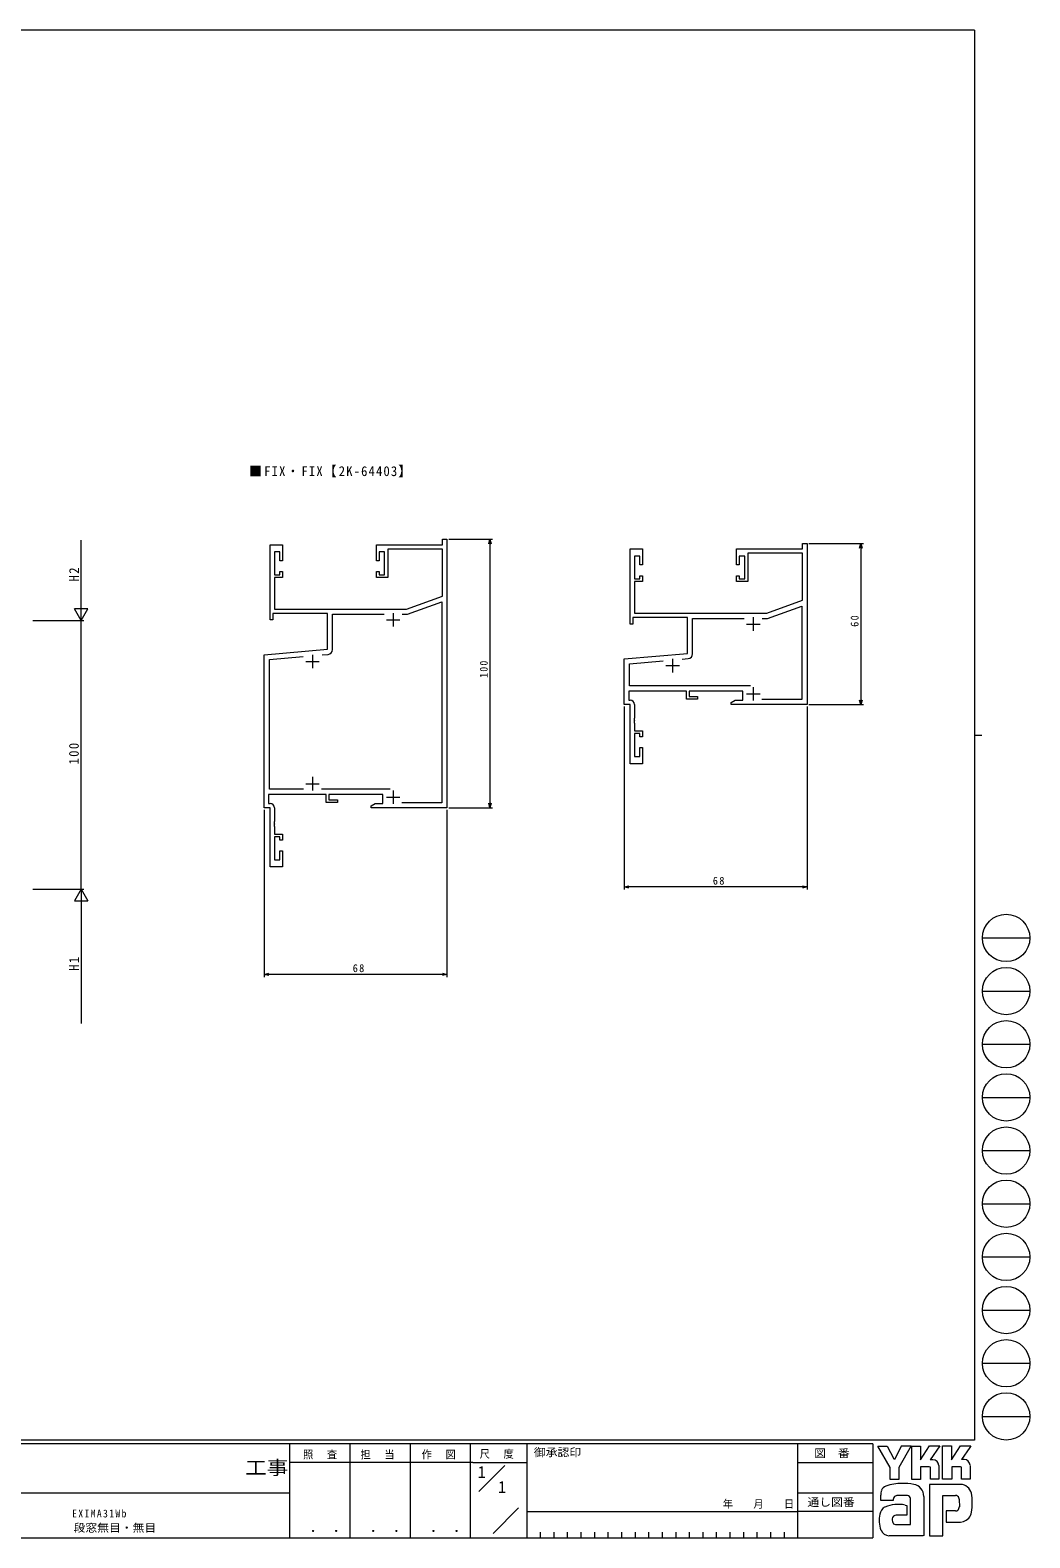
# Model space of a CAD drawing. Units: millimetres on the paper. Extents: x -420 to 373, y -297 to 267.
# Drawn here: x 1 to 373, y -297 to 264 of the extents above; entities that cross this region are included whole.
import ezdxf
from ezdxf.enums import TextEntityAlignment as Align

# ---------------------------------------------------------------- set-up
doc = ezdxf.new("R2010")
doc.units = ezdxf.units.MM
doc.linetypes.add('CHAIN2', pattern=[12, 9, -1, 1, -1])
for name, color, linetype, lineweight in [('0-1_YKK_ZWAK', 7, 'Continuous', 9), ('0-3_YKK_12', 2, 'Continuous', 9), ('0-4_YKK_D', 6, 'Continuous', 9), ('0-7_YKK_11', 7, 'Continuous', 9)]:
    doc.layers.add(name, color=color, linetype=linetype, lineweight=lineweight)
doc.layers.add('0-2_USER1', color=3, linetype='Continuous')
doc.styles.add('ＭＳ ゴシック', font='')
doc.styles.get('ＭＳ ゴシック').set_extended_font_data('MS Gothic')

msp = doc.modelspace()

# ---------------------------------------------------------------- linework, layer by layer
at = {"layer": '0-1_YKK_ZWAK'}
for p, q in [((352.3, 264.4), (-417.7, 264.4)), ((352.3, 264.4), (352.3, -260.6)), ((352.3, 1.9), (355.1, 1.9)), ((355.276, -73.616), (372.916, -73.616)), ((355.276, -93.412), (372.916, -93.412)), ((355.276, -113.208), (372.916, -113.208)), ((355.276, -133.004), (372.916, -133.004)), ((355.276, -152.8), (372.916, -152.8)), ((355.276, -172.596), (372.916, -172.596)), ((355.276, -192.392), (372.916, -192.392)), ((355.276, -212.188), (372.916, -212.188)), ((355.276, -231.984), (372.916, -231.984)), ((355.276, -251.78), (372.916, -251.78)), ((352.3, -260.6), (-417.7, -260.6)), ((314.5, -262), (-417.7, -262)), ((97.5, -262), (97.5, -297)), ((119.9, -262), (119.9, -297)), ((142.3, -262), (142.3, -297)), ((164.7, -262), (164.7, -297)), ((185.7, -262), (185.7, -297)), ((286.5, -262), (286.5, -297)), ((314.5, -262), (314.5, -297)), ((316.337, -262.906), (319.851, -262.906)), ((320.932, -270.799), (316.337, -262.906)), ((325.136, -262.798), (322.581, -267.771)), ((328.96, -275.231), (328.96, -262.825)), ((340.474, -262.717), (343.745, -262.717)), ((340.474, -275.123), (340.474, -262.717)), ((347.178, -262.717), (350.962, -262.717)), ((350.583, -263.365), (347.461, -267.825)), ((350.962, -262.717), (350.583, -263.365)), ((165.684, -268.999), (97.5, -268.999)), ((165.684, -268.999), (185.7, -268.999)), ((286.5, -269), (314.5, -269)), ((336.879, -267.906), (335.84, -267.906)), ((348.501, -267.825), (347.461, -267.825)), ((167.87, -279.736), (177.564, -270.043)), ((335.474, -270.582), (332.284, -270.582)), ((339.042, -270.069), (339.042, -275.15)), ((343.88, -270.555), (343.88, -275.123)), ((347.069, -270.555), (343.88, -270.555)), ((347.502, -270.717), (347.069, -270.555)), ((347.502, -275.096), (347.502, -270.717)), ((347.502, -275.046), (347.553, -275.096)), ((350.664, -270.069), (350.664, -275.096)), ((-31.3, -280.199), (97.5, -280.199)), ((286.5, -280.199), (314.5, -280.199)), ((347.124, -277.096), (335.528, -277.096)), ((335.528, -277.096), (335.528, -296.206)), ((343.88, -275.123), (340.474, -275.123)), ((350.664, -275.096), (347.502, -275.096)), ((173.172, -295.345), (182.696, -285.821)), ((317.418, -283.07), (317.418, -281.141)), ((322.067, -283.07), (317.418, -283.07)), ((327.446, -281.205), (323.748, -281.275)), ((328.527, -292.071), (328.527, -282.34)), ((333.42, -281.583), (333.42, -296.179)), ((340.555, -281.259), (345.204, -281.259)), ((340.555, -296.206), (340.555, -281.259)), ((346.673, -282.756), (346.691, -285.391)), ((185.7, -287.2), (286.5, -287.2)), ((314.5, -287.199), (286.5, -287.199)), ((327.176, -288.53), (323.181, -288.535)), ((341.772, -286.989), (341.772, -291.125)), ((345.313, -286.989), (341.772, -286.989)), ((341.772, -291.125), (347.097, -291.125)), ((347.097, -291.125), (348.178, -290.882)), ((-417.7, -297), (314.5, -297)), ((190.74, -294.9), (190.74, -297)), ((195.78, -294.9), (195.78, -297)), ((200.82, -294.9), (200.82, -297)), ((205.86, -294.9), (205.86, -297)), ((210.9, -294.9), (210.9, -297)), ((215.94, -294.9), (215.94, -297)), ((220.98, -294.9), (220.98, -297)), ((226.02, -294.9), (226.02, -297)), ((231.06, -294.9), (231.06, -297)), ((236.1, -294.9), (236.1, -297)), ((241.14, -294.9), (241.14, -297)), ((246.18, -294.9), (246.18, -297)), ((251.22, -294.9), (251.22, -297)), ((256.26, -294.9), (256.26, -297)), ((261.3, -294.9), (261.3, -297)), ((266.34, -294.9), (266.34, -297)), ((271.38, -294.9), (271.38, -297)), ((276.42, -294.9), (276.42, -297)), ((281.46, -294.9), (281.46, -297)), ((322.067, -296.26), (320.58, -296.26)), ((333.095, -296.233), (322.067, -296.26)), ((322.905, -292.071), (328.527, -292.071)), ((328.095, -292.071), (328.446, -292.071)), ((328.527, -292.07), (328.528, -292.071)), ((333.42, -296.179), (333.095, -296.233))]:
    msp.add_line(p, q, dxfattribs=at)
for points in [[(319.851, -262.906), (322.364, -267.609), (322.581, -267.771)], [(325.136, -262.798), (328.762, -262.798), (324.229, -270.826)], [(328.96, -262.825), (332.176, -262.825), (332.176, -267.923), (335.555, -262.771)], [(335.555, -262.771), (339.38, -262.771), (335.84, -267.906)], [(343.745, -262.717), (343.745, -267.908), (347.178, -262.717)], [(324.229, -270.826), (324.229, -275.258), (320.932, -275.258), (320.932, -270.799)], [(332.284, -270.582), (332.284, -275.231), (328.96, -275.231)], [(339.042, -275.15), (335.906, -275.15), (335.906, -270.744), (335.474, -270.582)], [(326.473, -284.773), (327.176, -284.935), (327.176, -288.53)], [(335.528, -296.206), (339.772, -296.206), (340.555, -296.206)]]:
    msp.add_lwpolyline(points, dxfattribs=at)
for centre in [(364.096, -73.616), (364.096, -93.412), (364.096, -113.208), (364.096, -133.004), (364.096, -152.8), (364.096, -172.596), (364.096, -192.392), (364.096, -212.188), (364.096, -231.984), (364.096, -251.78)]:
    msp.add_circle(centre, 8.82, dxfattribs=at)
for centre, radius, start, end in [((336.879, -270.069), 2.163, 0.00165, 89.99603), ((348.501, -269.988), 2.163, 0.00165, 89.99603), ((322.459, -281.166), 5.037, 158.41083, 179.71774), ((320.106, -280.055), 2.444, 109.02126, 161.51263), ((325.222, -294.401), 17.68, 89.89165, 109.30847), ((325.741, -297.463), 20.748, 78.78009, 91.46938), ((329.03, -281.496), 4.449, 40.66422, 80.31693), ((328.809, -281.485), 4.612, 358.78058, 38.76563), ((346.972, -281.44), 4.341, 14.44571, 87.08746), ((330.666, -284.187), 20.86, 350.99026, 10.67624), ((320.927, -288.927), 3.908, 121.8271, 169.08475), ((324.02, -297.854), 13.309, 79.38097, 112.05824), ((324.175, -283.007), 2.109, 138.46381, 181.71359), ((323.615, -282.971), 1.701, 85.50551, 126.78038), ((326.956, -282.754), 1.625, 14.75519, 72.44994), ((345.365, -282.479), 1.229, 16.43123, 96.91661), ((345.314, -285.684), 1.306, 269.95467, 342.90144), ((343.031, -283.208), 3.673, 4.93422, 17.03551), ((343.01, -285.041), 3.697, 343.6902, 354.75362), ((327.949, -290.395), 11.082, 168.76372, 199.80078), ((324.082, -290.328), 2.369, 171.08202, 216.71922), ((323.19, -289.979), 1.445, 90.33952, 178.03638), ((323.15, -290.565), 1.526, 230.97279, 260.7549), ((347.035, -286.745), 4.291, 285.4429, 349.90448), ((320.94, -292.443), 3.823, 207.31435, 263.59464)]:
    msp.add_arc(centre, radius, start, end, dxfattribs=at)
at = {"layer": '0-3_YKK_12', "linetype": 'CHAIN2'}
for p, q in [((136.03, 47.31), (136.03, 42.31)), ((270.021, 45.769), (270.021, 40.769)), ((133.53, 44.81), (138.53, 44.81)), ((267.521, 43.269), (272.521, 43.269)), ((103.529, 29.31), (108.53, 29.31)), ((106.029, 31.81), (106.029, 26.81)), ((240.021, 30.269), (240.021, 25.269)), ((237.521, 27.769), (242.521, 27.769)), ((267.521, 17.269), (272.521, 17.269)), ((270.021, 19.769), (270.021, 14.769)), ((103.529, -16.19), (108.53, -16.19)), ((106.029, -13.69), (106.029, -18.69)), ((133.53, -21.19), (138.53, -21.19)), ((136.03, -18.69), (136.03, -23.69))]:
    msp.add_line(p, q, dxfattribs=at)
at = {"layer": '0-4_YKK_D'}
for p, q in [((19.907, 49.533), (19.907, 74.533)), ((156.73, 74.81), (173.03, 74.81)), ((172.03, 74.81), (172.03, 73.11)), ((172.03, 73.11), (172.03, -23.49)), ((290.721, 73.269), (311.021, 73.269)), ((310.021, 73.269), (310.021, 71.569)), ((310.021, 71.569), (310.021, 14.969)), ((19.907, 44.533), (19.907, 53.194)), ((19.907, 44.533), (17.407, 48.863)), ((22.407, 48.863), (17.407, 48.863)), ((19.907, 44.533), (22.407, 48.863)), ((1.907, 44.533), (20.907, 44.533)), ((1.907, 44.533), (20.907, 44.533)), ((19.907, -55.467), (19.907, 44.533)), ((222.021, 12.569), (222.021, -55.623)), ((290.021, 12.569), (290.021, -55.623)), ((290.721, 13.269), (311.021, 13.269)), ((310.021, 13.269), (310.021, 14.969)), ((88.03, -25.89), (88.03, -88.19)), ((156.03, -25.89), (156.03, -88.19)), ((156.73, -25.19), (173.03, -25.19)), ((172.03, -25.19), (172.03, -23.49)), ((1.907, -55.467), (20.907, -55.467)), ((1.907, -55.467), (20.907, -55.467)), ((19.907, -55.467), (17.407, -59.797)), ((19.907, -55.467), (22.407, -59.797)), ((19.907, -55.467), (19.907, -64.127)), ((222.021, -54.623), (223.721, -54.623)), ((288.322, -54.623), (223.721, -54.623)), ((290.021, -54.623), (288.322, -54.623)), ((17.407, -59.797), (22.407, -59.797)), ((19.907, -60.467), (19.907, -105.467)), ((88.03, -87.19), (89.729, -87.19)), ((154.329, -87.19), (89.729, -87.19)), ((156.03, -87.19), (154.329, -87.19))]:
    msp.add_line(p, q, dxfattribs=at)
for points in [[(171.574, 73.11), (172.03, 74.81), (172.485, 73.11)], [(309.566, 71.569), (310.021, 73.269), (310.477, 71.569)], [(310.477, 14.969), (310.021, 13.269), (309.566, 14.969)], [(172.485, -23.49), (172.03, -25.19), (171.574, -23.49)], [(223.721, -55.078), (222.021, -54.623), (223.721, -54.167)], [(288.322, -54.167), (290.021, -54.623), (288.322, -55.078)], [(89.729, -87.646), (88.03, -87.19), (89.729, -86.735)], [(154.329, -86.735), (156.03, -87.19), (154.329, -87.646)]]:
    msp.add_lwpolyline(points, dxfattribs=at)
at = {"layer": '0-7_YKK_11'}
for p, q in [((139.38, 46.88), (141.37, 46.88)), ((109.603, 31.758), (111.816, 31.951)), ((243.595, 30.217), (245.808, 30.411)), ((268.96, 20.199), (223.952, 20.199)), ((134.968, -18.26), (109.38, -18.26))]:
    msp.add_line(p, q, dxfattribs=at)
for points in [[(156.03, 74.81), (156.03, -25.19), (127.83, -25.19), (127.83, -24.39), (129.267, -23.56), (132.13, -23.56), (132.13, -20.19), (112.13, -20.19), (112.13, -22.19), (115.329, -22.19), (115.329, -23.19), (111.13, -23.19), (111.13, -20.19), (89.659, -20.19), (89.659, -23.56), (90.259, -23.56)], [(94.83, 60.61), (91.86, 60.61), (91.86, 48.81), (141.029, 48.81), (154.4, 53.676), (154.4, 71.18), (134.03, 71.18), (134.03, 60.61), (129.83, 60.61), (129.83, 62.81), (130.83, 62.81), (130.83, 61.61), (132.829, 61.61), (132.829, 70.11), (130.83, 70.11), (130.83, 66.81), (129.83, 66.81), (129.83, 72.81), (154.4, 72.81), (154.4, 74.81), (156.03, 74.81)], [(290.021, 73.269), (290.021, 13.269), (261.822, 13.269), (261.822, 14.069), (263.259, 14.899), (266.121, 14.899), (266.121, 18.269), (246.121, 18.269), (246.121, 16.269), (249.322, 16.269), (249.322, 15.269), (245.121, 15.269), (245.121, 18.269), (223.651, 18.269), (223.651, 14.899), (224.252, 14.899)], [(228.822, 59.069), (225.851, 59.069), (225.851, 47.269), (275.021, 47.269), (288.392, 52.136), (288.392, 69.639), (268.021, 69.639), (268.021, 59.069), (263.821, 59.069), (263.821, 61.269), (264.821, 61.269), (264.821, 60.069), (266.821, 60.069), (266.821, 68.569), (264.821, 68.569), (264.821, 65.269), (263.821, 65.269), (263.821, 71.269), (288.392, 71.269), (288.392, 73.269), (290.021, 73.269)], [(91.86, -25.16), (91.86, -30.232), (91.74, -30.415), (91.74, -30.965), (91.86, -31.148), (91.86, -31.232), (91.74, -31.415), (91.74, -31.965), (91.86, -32.148), (91.86, -34.99), (94.83, -34.99), (94.83, -37.19), (93.83, -37.19), (93.83, -35.99), (91.86, -35.99), (91.86, -44.49), (93.83, -44.49), (93.83, -41.19), (94.83, -41.19), (94.83, -47.19), (90.229, -47.19), (90.229, -25.19), (88.03, -25.19), (88.03, 31.808), (111.529, 33.864), (111.529, 47.18), (91.229, 47.18), (91.229, 44.81), (90.229, 44.81), (90.229, 72.81), (94.83, 72.81), (94.83, 66.81), (93.83, 66.81), (93.83, 70.11), (91.86, 70.11), (91.86, 61.61), (93.83, 61.61), (93.83, 62.81), (94.83, 62.81), (94.83, 60.61)], [(225.851, 13.299), (225.851, 8.227), (225.731, 8.044), (225.731, 7.494), (225.851, 7.311), (225.851, 7.227), (225.731, 7.044), (225.731, 6.494), (225.851, 6.311), (225.851, 3.469), (228.822, 3.469), (228.822, 1.269), (227.822, 1.269), (227.822, 2.469), (225.851, 2.469), (225.851, -6.031), (227.822, -6.031), (227.822, -2.731), (228.822, -2.731), (228.822, -8.731), (224.221, -8.731), (224.221, 13.269), (222.021, 13.269), (222.021, 30.267), (245.521, 32.323), (245.521, 45.639), (225.221, 45.639), (225.221, 43.269), (224.221, 43.269), (224.221, 71.269), (228.822, 71.269), (228.822, 65.269), (227.822, 65.269), (227.822, 68.569), (225.851, 68.569), (225.851, 60.069), (227.822, 60.069), (227.822, 61.269), (228.822, 61.269), (228.822, 59.069)], [(141.37, 46.88), (154.1, 51.513), (154.1, -23.26), (139.269, -23.26)], [(113.46, 33.745), (113.46, 46.88), (132.679, 46.88)], [(247.451, 32.204), (247.451, 45.339), (266.671, 45.339)], [(273.372, 45.339), (275.362, 45.339), (288.091, 49.972), (288.091, 15.199), (273.261, 15.199)], [(102.679, -18.26), (89.959, -18.26), (89.959, 30.039), (102.534, 31.139)], [(223.952, 20.199), (223.952, 28.499), (236.526, 29.599)]]:
    msp.add_lwpolyline(points, dxfattribs=at)
for centre, radius, start, end in [((111.659, 33.745), 1.8, 275, 0), ((245.651, 32.204), 1.8, 275, 0), ((224.252, 13.299), 1.6, 0, 90), ((90.259, -25.16), 1.6, 0, 90)]:
    msp.add_arc(centre, radius, start, end, dxfattribs=at)

# ---------------------------------------------------------------- texts
at = {"layer": '0-1_YKK_ZWAK', "style": 'ＭＳ ゴシック', "width": 1.1}
for s, p in [('御承認印', (188.367, -267.533)), ('図\u3000番', (292.698, -267.862)), ('通し図番', (290.179, -286.085))]:
    msp.add_text(s, height=2.933, dxfattribs=at).set_placement(p, align=Align.BOTTOM_LEFT)
at = {"layer": '0-1_YKK_ZWAK', "color": 2, "style": 'ＭＳ ゴシック', "width": 1.15}
msp.add_text('工事', height=5.132, dxfattribs=at).set_placement((80.931, -274.956), align=Align.BOTTOM_LEFT)
at = {"layer": '0-1_YKK_ZWAK', "color": 3, "style": 'ＭＳ ゴシック', "width": 1.15}
for p in [(101.955, -295.946), (124.355, -295.946), (146.755, -295.946)]:
    msp.add_text(' ． ．', height=3.666, dxfattribs=at).set_placement(p, align=Align.BOTTOM_LEFT)
at = {"layer": '0-1_YKK_ZWAK', "char_height": 2.933, "attachment_point": 7, "style": 'ＭＳ ゴシック'}
for s, insert in [('\\T1.17;\\W0.95;尺\\~\\~度', (168.212, -267.537)), ('\\T1.17;\\W0.95;照\\~\\~査', (102.489, -267.78)), ('\\T1.17;\\W0.95;担\\~\\~当', (123.855, -267.78)), ('\\T1.17;\\W0.95;作\\~\\~図', (146.62, -267.762)), ('\\T1.2;\\W0.95;年\\~\\~\\~月\\~\\~\\~日', (258.676, -286.169))]:
    msp.add_mtext(s, dxfattribs=dict(at, insert=insert))
at = {"layer": '0-2_USER1', "style": 'ＭＳ ゴシック'}
for p in [(167.5, -275.999), (175.033, -281.599)]:
    msp.add_text('1', height=4.399, dxfattribs=at).set_placement(p, align=Align.BOTTOM_LEFT)
at = {"layer": '0-2_USER1', "color": 7, "style": 'ＭＳ ゴシック', "width": 1.1}
msp.add_text('段窓無目・無目', height=2.933, dxfattribs=at).set_placement((17.077, -295.625), align=Align.BOTTOM_LEFT)
at = {"layer": '0-2_USER1', "insert": (82.46, 97.934), "char_height": 3.666, "attachment_point": 7, "style": 'ＭＳ ゴシック'}
msp.add_mtext('\\T1.17;\\W0.95;■FIX・FIX【2K-64403】', dxfattribs=at)
at = {"layer": '0-2_USER1', "color": 7, "insert": (16.577, -289.449), "char_height": 2.933, "attachment_point": 7, "style": 'ＭＳ ゴシック'}
msp.add_mtext('\\T1.28;\\W0.9;EXIMA31Wb', dxfattribs=at)
at = {"layer": '0-4_YKK_D', "color": 3, "char_height": 3.666, "attachment_point": 7, "rotation": 90, "style": 'ＭＳ ゴシック'}
for s, insert in [('\\T1.21;\\W0.95;H2', (19.107, 59.108)), ('\\T1.21;\\W0.95;100', (19.107, -9.067)), ('\\T1.21;\\W0.95;H1', (19.107, -85.892))]:
    msp.add_mtext(s, dxfattribs=dict(at, insert=insert))
at = {"layer": '0-4_YKK_D', "color": 7, "char_height": 2.933, "attachment_point": 7, "rotation": 90, "style": 'ＭＳ ゴシック'}
for s, insert in [('\\T1.27;\\W0.95;60', (309.221, 42.219)), ('\\T1.27;\\W0.9;100', (171.23, 23.235))]:
    msp.add_mtext(s, dxfattribs=dict(at, insert=insert))
at = {"layer": '0-4_YKK_D', "color": 7, "char_height": 2.933, "attachment_point": 7, "style": 'ＭＳ ゴシック'}
for insert in [(254.971, -53.823), (120.979, -86.39)]:
    msp.add_mtext('\\T1.27;\\W0.95;68', dxfattribs=dict(at, insert=insert))

doc.saveas('drawing.dxf')
